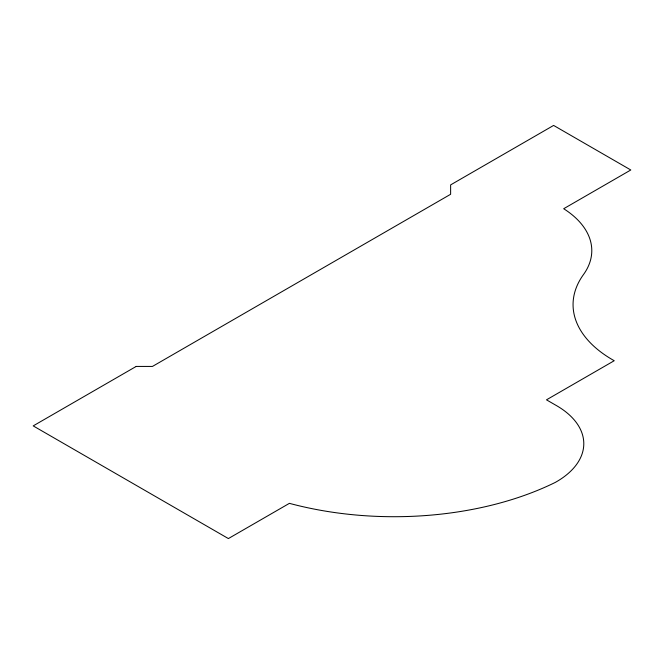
<?xml version="1.0" encoding="UTF-8"?>
<svg xmlns="http://www.w3.org/2000/svg" width="664" height="664" viewBox="0 0 664 664"><rect width="100%" height="100%" fill="white"/><g stroke="black" fill="none" stroke-linecap="round" stroke-linejoin="round"><path stroke-width="1" d="M136.195 366.428L33.2 425.89L228.383 538.57L289.404 503.345A248.328 143.366 0 0 0 555.287 482.413A93.242 53.834 0 0 0 557.237 406.044L546.48 399.836L614.225 360.718A135.265 78.095 0 0 1 583.266 274.863A107.717 62.192 0 0 0 563.686 208.728L630.8 169.984L553.618 125.43L450.624 184.891L450.624 194.278L152.454 366.428L136.195 366.428"/></g></svg>
